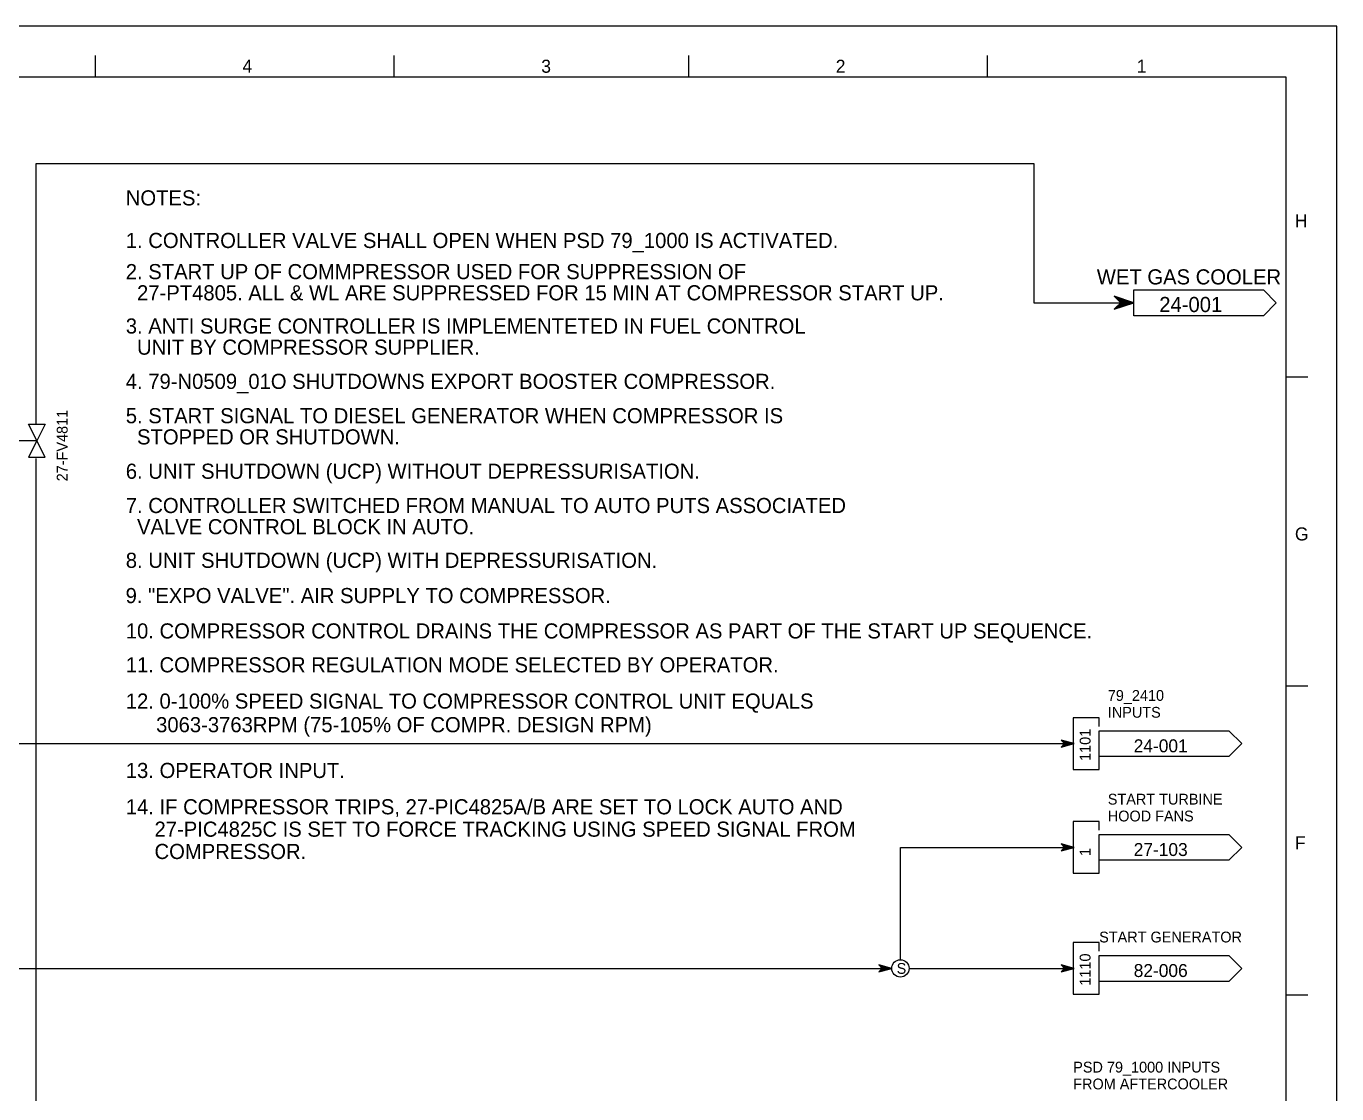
# Model space of a CAD drawing. Extents: x 0 to 841, y 0 to 594.
# Drawn here: x 537.7 to 841, y 347 to 594 of the extents above; entities that cross this region are included whole.
import ezdxf

# ---------------------------------------------------------------- set-up
doc = ezdxf.new("R2010")
doc.units = 0
for name, color, linetype in [('01-LIN-025-A', 7, 'Continuous'), ('08-LIN-050-A', 7, 'Continuous'), ('09-LIN-050-B', 7, 'Continuous'), ('36-TXT-035', 7, 'Continuous'), ('43-', 7, 'Continuous'), ('46-', 7, 'Continuous'), ('47-', 7, 'Continuous'), ('50-REV-035-TRNG', 7, 'Continuous')]:
    doc.layers.add(name, color=color, linetype=linetype)

msp = doc.modelspace()

# ---------------------------------------------------------------- linework, layer by layer
at = {"layer": '01-LIN-025-A'}
for p, q in [((553.61, 587.26), (553.61, 582.23)), ((553.61, 587.26), (553.61, 582.23)), ((622.78, 587.26), (622.78, 582.23)), ((622.78, 587.26), (622.78, 582.23)), ((690.94, 587.26), (690.94, 582.23)), ((690.94, 587.26), (690.94, 582.23)), ((760.1, 587.26), (760.1, 582.23)), ((760.1, 587.26), (760.1, 582.23)), ((829.26, 582.23), (10.33, 582.23)), ((829.26, 582.23), (10.33, 582.23)), ((829.26, 112.01), (829.26, 582.23)), ((829.26, 112.01), (829.26, 582.23)), ((834.27, 512.76), (829.26, 512.76)), ((834.27, 512.76), (829.26, 512.76)), ((834.27, 441.28), (829.26, 441.28)), ((834.27, 441.28), (829.26, 441.28)), ((742, 376), (780, 376)), ((834.27, 369.8), (829.26, 369.8)), ((834.27, 369.8), (829.26, 369.8))]:
    msp.add_line(p, q, dxfattribs=at)
for points in [[(789.51, 531.52), (791.01, 530.02), (789.51, 528.52), (794.01, 530.02), (789.51, 531.52)], [(789.61, 531.42), (789.61, 531.48)], [(789.71, 531.32), (789.71, 531.45)], [(789.81, 531.22), (789.81, 531.42)], [(789.91, 531.12), (789.91, 531.38)], [(790.01, 531.02), (790.01, 531.35)], [(790.11, 530.92), (790.11, 531.32)], [(790.21, 530.82), (790.21, 531.28)], [(790.31, 530.72), (790.31, 531.25)], [(790.41, 530.62), (790.41, 531.22)], [(790.51, 530.52), (790.51, 531.18)], [(790.61, 530.42), (790.61, 531.15)], [(790.71, 530.32), (790.71, 531.12)], [(790.81, 530.22), (790.81, 531.08)], [(790.91, 530.12), (790.91, 531.05)], [(791.01, 530.02), (791.01, 531.02)], [(791.11, 529.05), (791.11, 530.98)], [(791.21, 529.08), (791.21, 530.95)], [(791.31, 529.12), (791.31, 530.92)], [(791.41, 529.15), (791.41, 530.88)], [(791.51, 529.18), (791.51, 530.85)], [(788.01, 530.02), (794.01, 530.02)], [(789.61, 528.55), (789.61, 528.62)], [(789.71, 528.58), (789.71, 528.72)], [(789.81, 528.62), (789.81, 528.82)], [(789.91, 528.65), (789.91, 528.92)], [(790.01, 528.68), (790.01, 529.02)], [(790.11, 528.72), (790.11, 529.12)], [(790.21, 528.75), (790.21, 529.22)], [(790.31, 528.78), (790.31, 529.32)], [(790.41, 528.82), (790.41, 529.42)], [(790.51, 528.85), (790.51, 529.52)], [(790.61, 528.88), (790.61, 529.62)], [(790.71, 528.92), (790.71, 529.72)], [(790.81, 528.95), (790.81, 529.82)], [(790.91, 528.98), (790.91, 529.92)], [(791.01, 529.02), (791.01, 530.02)], [(791.61, 529.22), (791.61, 530.82)], [(791.71, 529.25), (791.71, 530.78)], [(791.81, 529.28), (791.81, 530.75)], [(791.91, 529.32), (791.91, 530.72)], [(792.01, 529.35), (792.01, 530.68)], [(792.11, 529.38), (792.11, 530.65)], [(792.21, 529.42), (792.21, 530.62)], [(792.31, 529.45), (792.31, 530.58)], [(792.41, 529.48), (792.41, 530.55)], [(792.51, 529.52), (792.51, 530.52)], [(792.61, 529.55), (792.61, 530.48)], [(792.71, 529.58), (792.71, 530.45)], [(792.81, 529.62), (792.81, 530.42)], [(792.91, 529.65), (792.91, 530.38)], [(793.01, 529.68), (793.01, 530.35)], [(793.11, 529.72), (793.11, 530.32)], [(793.21, 529.75), (793.21, 530.28)], [(793.31, 529.78), (793.31, 530.25)], [(793.41, 529.82), (793.41, 530.22)], [(793.51, 529.85), (793.51, 530.18)], [(793.61, 529.88), (793.61, 530.15)], [(793.71, 529.92), (793.71, 530.12)], [(793.81, 529.95), (793.81, 530.08)], [(793.91, 529.98), (793.91, 530.05)], [(786, 432), (786, 434), (782, 434), (780, 434), (780, 422), (786, 422), (786, 426)], [(497.18, 428), (780, 428)], [(786, 408), (786, 410), (782, 410), (780, 410), (780, 398), (786, 398), (786, 402)], [(740, 404), (780, 404)], [(740, 378), (740, 404)], [(786, 380), (786, 382), (782, 382), (780, 382), (780, 370), (786, 370), (786, 374)], [(381.18, 376), (738, 376)]]:
    msp.add_lwpolyline(points, dxfattribs=at)
msp.add_circle((740, 376), 2, dxfattribs=at)
at = {"layer": '08-LIN-050-A'}
for p, q in [((540, 502), (540, 562.21)), ((770.91, 530), (794, 530)), ((540, 200), (540, 494))]:
    msp.add_line(p, q, dxfattribs=at)
at = {"layer": '09-LIN-050-B'}
msp.add_lwpolyline([(0, 0), (841, 0), (841, 594), (0, 594)], close=True, dxfattribs=at)
msp.add_lwpolyline([(0, 0), (841, 0), (841, 594), (0, 594)], close=True, dxfattribs=at)
at = {"layer": '36-TXT-035'}
msp.add_lwpolyline([(540, 562.21), (770.91, 562.21), (770.91, 530)], dxfattribs=at)
at = {"layer": '43-'}
for p, q in [((794, 533), (824, 533)), ((794, 527), (794, 533)), ((824, 533), (827, 530)), ((827, 530), (824, 527)), ((824, 527), (794, 527)), ((786, 431), (816, 431)), ((786, 425), (786, 431)), ((816, 431), (819, 428)), ((819, 428), (816, 425)), ((816, 425), (786, 425)), ((786, 407), (816, 407)), ((786, 401), (786, 407)), ((816, 407), (819, 404)), ((819, 404), (816, 401)), ((816, 401), (786, 401)), ((786, 379), (816, 379)), ((786, 373), (786, 379)), ((816, 379), (819, 376)), ((819, 376), (816, 373)), ((816, 373), (786, 373))]:
    msp.add_line(p, q, dxfattribs=at)
at = {"layer": '46-'}
for p, q in [((780.2, 428), (777.2, 428.8)), ((777.2, 428.8), (778, 428)), ((778, 428), (777.2, 427.2)), ((777.2, 427.2), (780.2, 428)), ((779.8, 428), (777.6, 428.6)), ((777.6, 428.6), (778.2, 428)), ((778.2, 428), (777.6, 427.4)), ((777.6, 427.4), (779.8, 428)), ((779.4, 428), (778, 428.4)), ((778, 428.4), (778.4, 428)), ((778.4, 428), (778, 427.6)), ((778, 427.6), (779.4, 428)), ((779, 428), (778.4, 428.2)), ((778.4, 428.2), (778.6, 428)), ((778.6, 428), (778.4, 427.8)), ((778.4, 427.8), (779, 428)), ((780.2, 404), (777.2, 404.8)), ((777.2, 404.8), (778, 404)), ((778, 404), (777.2, 403.2)), ((777.2, 403.2), (780.2, 404)), ((779.8, 404), (777.6, 404.6)), ((777.6, 404.6), (778.2, 404)), ((778.2, 404), (777.6, 403.4)), ((777.6, 403.4), (779.8, 404)), ((779.4, 404), (778, 404.4)), ((778, 404.4), (778.4, 404)), ((778.4, 404), (778, 403.6)), ((778, 403.6), (779.4, 404)), ((779, 404), (778.4, 404.2)), ((778.4, 404.2), (778.6, 404)), ((778.6, 404), (778.4, 403.8)), ((778.4, 403.8), (779, 404)), ((738, 376), (735, 376.8)), ((735, 376.8), (735.8, 376)), ((737.6, 376), (735.4, 376.6)), ((735.4, 376.6), (736, 376)), ((737.2, 376), (735.8, 376.4)), ((735.8, 376.4), (736.2, 376)), ((736.8, 376), (736.2, 376.2)), ((736.2, 376.2), (736.4, 376)), ((780.2, 376), (777.2, 376.8)), ((777.2, 376.8), (778, 376)), ((779.8, 376), (777.6, 376.6)), ((777.6, 376.6), (778.2, 376)), ((779.4, 376), (778, 376.4)), ((778, 376.4), (778.4, 376)), ((779, 376), (778.4, 376.2)), ((778.4, 376.2), (778.6, 376)), ((735.8, 376), (735, 375.2)), ((735, 375.2), (738, 376)), ((736, 376), (735.4, 375.4)), ((735.4, 375.4), (737.6, 376)), ((736.2, 376), (735.8, 375.6)), ((735.8, 375.6), (737.2, 376)), ((736.4, 376), (736.2, 375.8)), ((736.2, 375.8), (736.8, 376)), ((778, 376), (777.2, 375.2)), ((777.2, 375.2), (780.2, 376)), ((778.2, 376), (777.6, 375.4)), ((777.6, 375.4), (779.8, 376)), ((778.4, 376), (778, 375.6)), ((778, 375.6), (779.4, 376)), ((778.6, 376), (778.4, 375.8)), ((778.4, 375.8), (779, 376))]:
    msp.add_line(p, q, dxfattribs=at)
at = {"layer": '47-'}
msp.add_line((540.11, 498.09), (533.73, 498.09), dxfattribs=at)
msp.add_lwpolyline([(540.11, 498.09), (538.19, 494.26), (542.02, 494.26), (538.19, 501.92), (542.02, 501.92), (540.11, 498.09)], dxfattribs=at)

# ---------------------------------------------------------------- texts
at = {"layer": '01-LIN-025-A'}
for s, height, p in [('4', 3.02, (587.72, 583.23)), ('4', 3.02, (587.72, 583.23)), ('3', 3.02, (656.88, 583.23)), ('3', 3.02, (656.88, 583.23)), ('2', 3.02, (725.04, 583.23)), ('2', 3.02, (725.04, 583.23)), ('1', 3.02, (794.71, 583.23)), ('1', 3.02, (794.71, 583.23)), ('H', 3.02, (831.31, 547.49)), ('H', 3.02, (831.31, 547.49)), ('G', 3.02, (831.31, 475.01)), ('G', 3.02, (831.31, 475.01)), ('79_2410', 2.5, (788, 437.9)), ('INPUTS', 2.5, (788, 434)), ('24-001', 3, (794, 426)), ('START TURBINE', 2.5, (788, 413.9)), ('HOOD FANS', 2.5, (788, 410)), ('F', 3.02, (831.31, 403.53)), ('F', 3.02, (831.31, 403.53)), ('27-103', 3, (794, 402)), ('START GENERATOR', 2.5, (786, 382)), ('S', 2.5, (739.13, 374.74)), ('82-006', 3, (794, 374)), ('PSD 79_1000 INPUTS', 2.5, (780, 351.9)), ('FROM AFTERCOOLER', 2.5, (780, 348))]:
    msp.add_text(s, height=height, dxfattribs=at).set_placement(p)
for s, p in [('1101', (784, 424)), ('1', (784, 402)), ('1110', (784, 372))]:
    msp.add_text(s, height=2.5, rotation=90, dxfattribs=at).set_placement(p)
at = {"layer": '36-TXT-035'}
for s, p in [('NOTES:', (560.72, 552.53)), ('1. CONTROLLER VALVE SHALL OPEN WHEN PSD 79_1000 IS ACTIVATED.', (560.72, 542.68)), ('2. START UP OF COMMPRESSOR USED FOR SUPPRESSION OF', (560.72, 535.47)), ('  27-PT4805. ALL & WL ARE SUPPRESSED FOR 15 MIN AT COMPRESSOR START UP.', (560.72, 530.57)), ('3. ANTI SURGE CONTROLLER IS IMPLEMENTETED IN FUEL CONTROL', (560.72, 522.89)), ('  UNIT BY COMPRESSOR SUPPLIER.', (560.72, 517.99)), ('4. 79-N0509_01O SHUTDOWNS EXPORT BOOSTER COMPRESSOR.', (560.72, 510.07)), ('5. START SIGNAL TO DIESEL GENERATOR WHEN COMPRESSOR IS ', (560.72, 502.13)), ('  STOPPED OR SHUTDOWN.', (560.72, 497.23)), ('6. UNIT SHUTDOWN (UCP) WITHOUT DEPRESSURISATION. ', (560.72, 489.28)), ('7. CONTROLLER SWITCHED FROM MANUAL TO AUTO PUTS ASSOCIATED ', (560.72, 481.35)), ('  VALVE CONTROL BLOCK IN AUTO.', (560.72, 476.45)), ('8. UNIT SHUTDOWN (UCP) WITH DEPRESSURISATION.', (560.72, 468.67)), ('9. "EXPO VALVE". AIR SUPPLY TO COMPRESSOR.', (560.68, 460.51)), ('10. COMPRESSOR CONTROL DRAINS THE COMPRESSOR AS PART OF THE START UP SEQUENCE.', (560.72, 452.33)), ('11. COMPRESSOR REGULATION MODE SELECTED BY OPERATOR.', (560.72, 444.49)), ('12. 0-100% SPEED SIGNAL TO COMPRESSOR CONTROL UNIT EQUALS ', (560.72, 436.1)), ('3063-3763RPM (75-105% OF COMPR. DESIGN RPM)', (567.74, 430.64)), ('13. OPERATOR INPUT.', (560.72, 420.05)), ('14. IF COMPRESSOR TRIPS, 27-PIC4825A/B ARE SET TO LOCK AUTO AND', (560.72, 411.64)), ('27-PIC4825C IS SET TO FORCE TRACKING USING SPEED SIGNAL FROM', (567.37, 406.46)), ('COMPRESSOR.', (567.37, 401.3))]:
    msp.add_text(s, height=3.5, dxfattribs=at).set_placement(p)
at = {"layer": '43-'}
for s, p in [('WET GAS COOLER', (785.46, 534.25)), ('24-001', (799.91, 527.86))]:
    msp.add_text(s, height=3.5, dxfattribs=at).set_placement(p)
at = {"layer": '50-REV-035-TRNG'}
msp.add_text('27-FV4811', height=2.5, rotation=90, dxfattribs=at).set_placement((547.25, 488.7))

doc.saveas('drawing.dxf')
